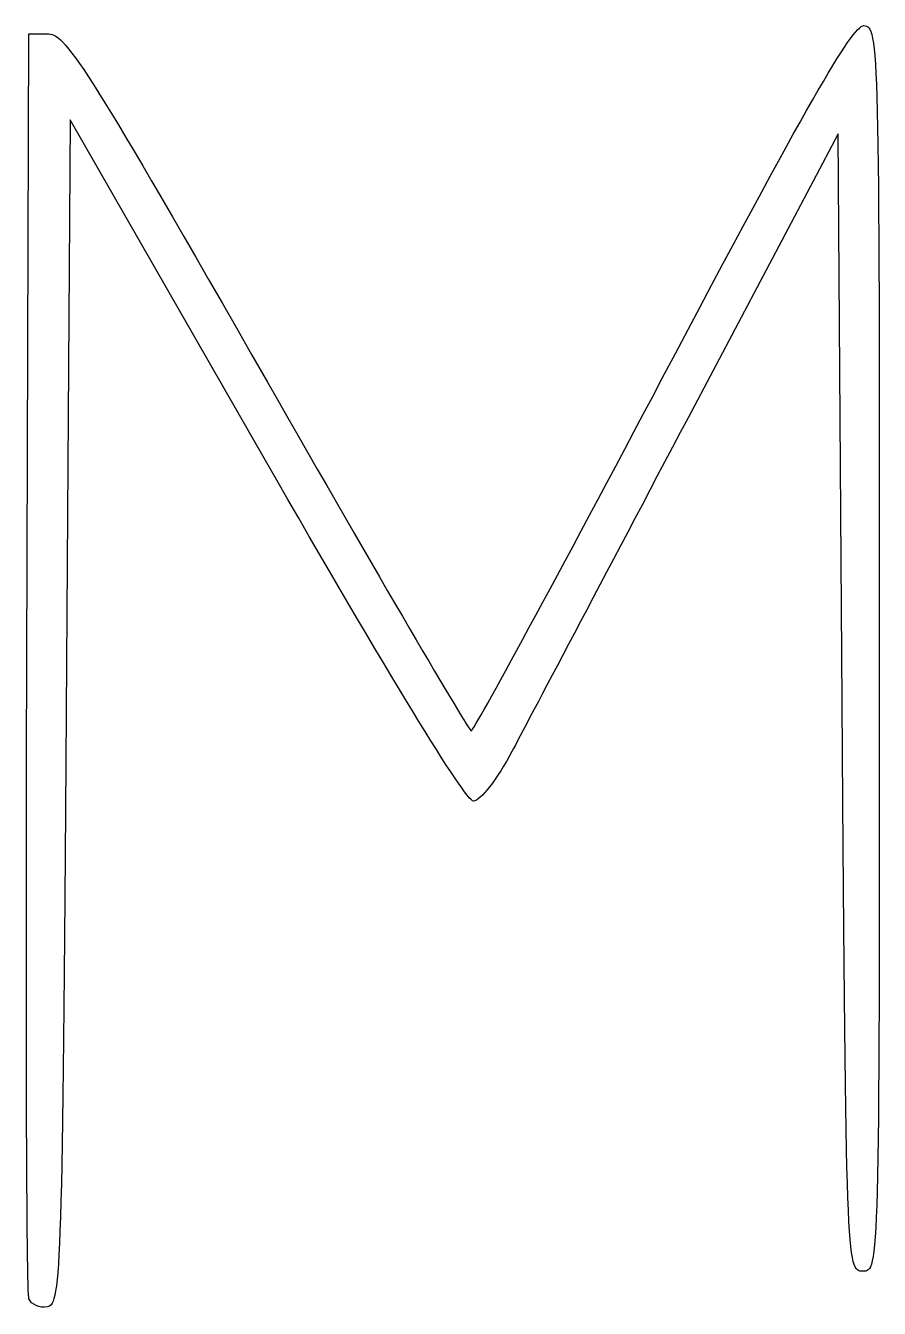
# Model space of a CAD drawing. Extents: x 46 to 149, y 41 to 197.
import ezdxf

# ---------------------------------------------------------------- set-up
doc = ezdxf.new("R2010")
doc.units = 0
doc.layers.add('Image', color=7, linetype='CONTINUOUS')

msp = doc.modelspace()

# ---------------------------------------------------------------- linework, layer by layer
at = {"layer": 'Image', "color": 7}
for points in [[(45.939247, 119.60073), (46.197787, 195.600738), (48.586797, 195.600738)], [(74.850567, 143.883678), (51.197787, 185.166618), (50.697787, 113.39723)], [(144.69779, 114.55018), (144.19779, 183.49964), (126.02348, 149.050189)]]:
    msp.add_lwpolyline(points, dxfattribs=at)
msp.add_lwpolyline([(46.186227, 42.27682)], close=True, dxfattribs=at)
for points in [[(122.90405, 153.850738), (140.29328, 186.785667), (145.90282, 196.600738), (147.33665, 196.600738)], [(147.33665, 196.600738), (149.13507, 196.600738), (149.19779, 194.056343), (149.19779, 121.10073)], [(48.586797, 195.600738), (50.687217, 195.600738), (53.888457, 190.498346), (75.086797, 153.362931)], [(75.086797, 153.362931), (88.347847, 130.13213), (99.453117, 111.11963), (99.765187, 111.11292)], [(99.765187, 111.11292), (100.07726, 111.10592), (110.48974, 130.33823), (122.90405, 153.850738)], [(126.02348, 149.050189), (116.02761, 130.10298), (106.42997, 111.90073), (104.69539, 108.60073)], [(100.02247, 102.60073), (99.070117, 102.60073), (89.678587, 118.00322), (74.850567, 143.883678)], [(149.19779, 121.10073), (149.19779, 46.2674), (149.18009, 45.60073), (147.19779, 45.60073)], [(46.186227, 42.27682), (45.908187, 43.00497), (45.797047, 77.80073), (45.939247, 119.60073)], [(147.19779, 45.60073), (145.22196, 45.60073), (145.19175, 46.43406), (144.69779, 114.55018)], [(50.697787, 113.39723), (50.228397, 46.02141), (50.090477, 41.6072), (48.444767, 41.29039)], [(104.69539, 108.60073), (102.95228, 105.2845), (100.86211, 102.60073), (100.02247, 102.60073)], [(48.444767, 41.29039), (47.480597, 41.10478), (46.464257, 41.54867), (46.186227, 42.27682)]]:
    msp.add_open_spline(points, degree=3, dxfattribs=at)

doc.saveas('drawing.dxf')
